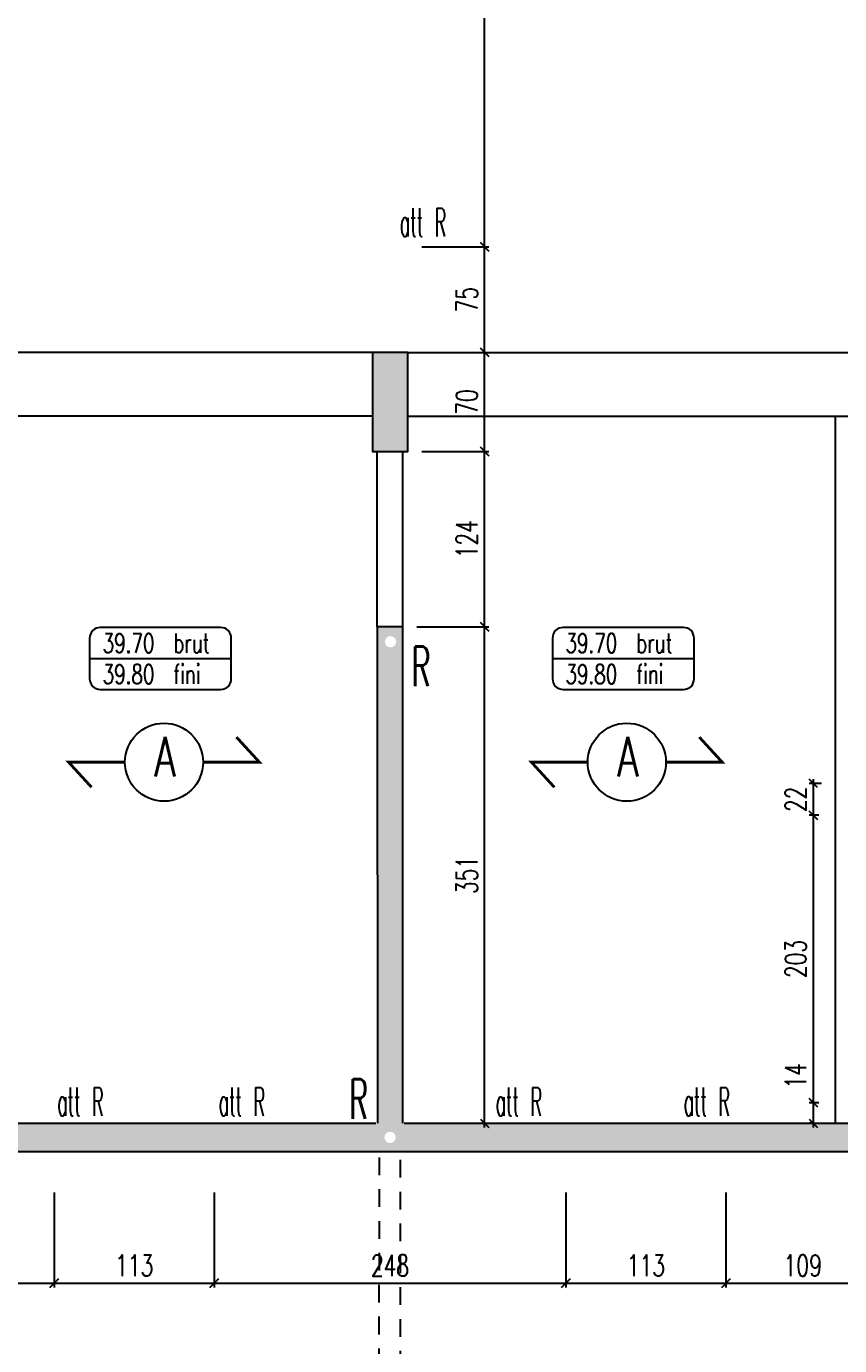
# Model space of a CAD drawing. Extents: x 307 to 786, y -197 to -94.
# Drawn here: x 358.01 to 363.76, y -181.25 to -171.93 of the extents above; entities that cross this region are included whole.
import ezdxf
from ezdxf.enums import TextEntityAlignment as Align

# ---------------------------------------------------------------- set-up
doc = ezdxf.new("R2010")
doc.units = 0
doc.header["$LTSCALE"] = 0.5
doc.header["$MEASUREMENT"] = 0
doc.linetypes.add('CACHE', pattern=[0.375, 0.25, -0.125])
doc.layers.get('DEFPOINTS').update_dxf_attribs({"linetype": 'CONTINUOUS'})
for name, color, linetype in [('1_AJSA_vue2', 13, 'CONTINUOUS'), ('COTATION', 7, 'CONTINUOUS'), ('HABILLAGE', 7, 'CONTINUOUS'), ('MURS', 3, 'CONTINUOUS'), ('PLANCHER', 7, 'CONTINUOUS'), ('POCHAGE', 254, 'CONTINUOUS'), ('POTEAUX', 1, 'CONTINUOUS'), ('POUTRES', 2, 'CONTINUOUS'), ('REPERE-RAID', 4, 'CONTINUOUS')]:
    doc.layers.add(name, color=color, linetype=linetype)
doc.styles.add('ROMANS8', font='romans.shx', dxfattribs={"width": 0.7})
doc.styles.get("Standard").update_dxf_attribs({"font": 'txt.shx'})
doc.dimstyles.new('COT50 cm', dxfattribs={"dimtxt": 0.15, "dimasz": 0.06, "dimexe": 0.03, "dimexo": 0.1, "dimgap": 0.05, "dimtad": 1, "dimdec": 0, "dimlfac": 100, "dimzin": 0, "dimdsep": 46, "dimtxsty": 'ROMANS8', "dimblk1": 'OBLIQUE', "dimblk2": 'OBLIQUE', "dimsah": 1, "dimcen": 0.03, "dimdle": 0.03, "dimclrt": 1, "dimadec": 0, "dimazin": 0, "dimtfac": 1, "dimtdec": 0, "dimtmove": 0, "dimatfit": 3, "dimfxl": 1, "dimfxlon": 1, "dimtolj": 1, "dimtzin": 0, "dimlwd": -1, "dimlwe": -1, "dimarcsym": 0})

# ---------------------------------------------------------------- blocks, each defined once
blk = doc.blocks.new('139')
at = {"layer": 'HABILLAGE', "color": 7}
blk.add_line((-0.665, 0), (0.665, 0), dxfattribs=at)
at = {"layer": 'HABILLAGE'}
blk.add_lwpolyline([(-0.565, -0.291), (0.565, -0.291, 0.414214), (0.665, -0.191), (0.665, 0.191, 0.414214), (0.565, 0.291), (-0.565, 0.291, 0.414214), (-0.665, 0.191), (-0.665, -0.191, 0.414214)], format="xyb", close=True, dxfattribs=at)
at = {"layer": 'HABILLAGE', "color": 1, "width": 0.7}
for s, p in [('brut', (0.121, 0.054)), ('fini', (0.121, -0.237))]:
    blk.add_text(s, height=0.18, dxfattribs=at).set_placement(p)
for tag, p in [('NIVBRUT', (-0.543, 0.054)), ('NIVFINI', (-0.543, -0.237))]:
    blk.add_attdef(tag, p, '', height=0.18, dxfattribs=at)
blk = doc.blocks.new('_Oblique')
at = {"layer": 'COTATION', "color": 0, "lineweight": -2}
blk.add_line((-0.5, -0.5), (0.5, 0.5), dxfattribs=at)
blk = doc.blocks.new('*D1058')
at = {"layer": 'COTATION', "color": 0, "transparency": 16777216}
for p, q in [((360.7728, -176.1707), (361.2805, -176.1707)), ((361.2505, -179.7063), (361.2505, -176.1407)), ((360.8387, -179.6763), (361.2805, -179.6763))]:
    blk.add_line(p, q, dxfattribs=at)
at = {"layer": 'DEFPOINTS', "color": 0, "transparency": 16777216}
for p in [(360.6728, -176.1707), (361.2505, -176.1707), (360.7387, -179.6763)]:
    blk.add_point(p, dxfattribs=at)
at = {"layer": 'COTATION', "color": 0, "transparency": 16777216, "xscale": 0.06, "yscale": 0.06, "zscale": 0.06}
for p, rotation in [((361.2505, -176.1707), 90), ((361.2505, -179.6763), 270)]:
    blk.add_blockref('_Oblique', p, dxfattribs=dict(at, rotation=rotation))
at = {"layer": 'COTATION', "color": 1, "transparency": 16777216, "insert": (361.1255, -177.9235), "char_height": 0.15, "attachment_point": 5, "rotation": 90, "style": 'ROMANS8'}
blk.add_mtext('\\A1;351', dxfattribs=at)
blk = doc.blocks.new('*D1059')
at = {"layer": 'COTATION', "color": 0, "transparency": 16777216}
for p, q in [((360.8078, -174.9323), (361.2805, -174.9323)), ((361.2505, -176.2007), (361.2505, -174.9023)), ((360.7728, -176.1707), (361.2805, -176.1707))]:
    blk.add_line(p, q, dxfattribs=at)
at = {"layer": 'DEFPOINTS', "color": 0, "transparency": 16777216}
for p in [(360.7078, -174.9323), (361.2505, -174.9323), (360.6728, -176.1707)]:
    blk.add_point(p, dxfattribs=at)
at = {"layer": 'COTATION', "color": 0, "transparency": 16777216, "xscale": 0.06, "yscale": 0.06, "zscale": 0.06}
for p, rotation in [((361.2505, -174.9323), 90), ((361.2505, -176.1707), 270)]:
    blk.add_blockref('_Oblique', p, dxfattribs=dict(at, rotation=rotation))
at = {"layer": 'COTATION', "color": 1, "transparency": 16777216, "insert": (361.1255, -175.5515), "char_height": 0.15, "attachment_point": 5, "rotation": 90, "style": 'ROMANS8'}
blk.add_mtext('\\A1;124', dxfattribs=at)
blk = doc.blocks.new('*D1060')
at = {"layer": 'COTATION', "color": 0, "transparency": 16777216}
for p, q in [((361.2505, -174.9623), (361.2505, -174.2023)), ((360.8078, -174.2323), (361.2805, -174.2323)), ((360.8078, -174.9323), (361.2805, -174.9323))]:
    blk.add_line(p, q, dxfattribs=at)
at = {"layer": 'DEFPOINTS', "color": 0, "transparency": 16777216}
for p in [(360.7078, -174.2323), (361.2505, -174.2323), (360.7078, -174.9323)]:
    blk.add_point(p, dxfattribs=at)
at = {"layer": 'COTATION', "color": 0, "transparency": 16777216, "xscale": 0.06, "yscale": 0.06, "zscale": 0.06}
for p, rotation in [((361.2505, -174.2323), 90), ((361.2505, -174.9323), 270)]:
    blk.add_blockref('_Oblique', p, dxfattribs=dict(at, rotation=rotation))
at = {"layer": 'COTATION', "color": 1, "transparency": 16777216, "insert": (361.1255, -174.5823), "char_height": 0.15, "attachment_point": 5, "rotation": 90, "style": 'ROMANS8'}
blk.add_mtext('\\A1;70', dxfattribs=at)
blk = doc.blocks.new('*D1061')
at = {"layer": 'COTATION', "color": 0, "transparency": 16777216}
for p, q in [((361.2505, -174.2623), (361.2505, -173.4563)), ((360.8078, -173.4863), (361.2805, -173.4863)), ((360.8078, -174.2323), (361.2805, -174.2323))]:
    blk.add_line(p, q, dxfattribs=at)
at = {"layer": 'DEFPOINTS', "color": 0, "transparency": 16777216}
for p in [(360.7078, -173.4863), (361.2505, -173.4863), (360.7078, -174.2323)]:
    blk.add_point(p, dxfattribs=at)
at = {"layer": 'COTATION', "color": 0, "transparency": 16777216, "xscale": 0.06, "yscale": 0.06, "zscale": 0.06}
for p, rotation in [((361.2505, -173.4863), 90), ((361.2505, -174.2323), 270)]:
    blk.add_blockref('_Oblique', p, dxfattribs=dict(at, rotation=rotation))
at = {"layer": 'COTATION', "color": 1, "transparency": 16777216, "insert": (361.1255, -173.8593), "char_height": 0.15, "attachment_point": 5, "rotation": 90, "style": 'ROMANS8'}
blk.add_mtext('\\A1;75', dxfattribs=at)
blk = doc.blocks.new('*D1062')
at = {"layer": 'COTATION', "color": 0, "transparency": 16777216}
for p, q in [((360.9882, -168.3513), (361.2805, -168.3513)), ((361.2505, -173.5163), (361.2505, -168.3213)), ((360.8078, -173.4863), (361.2805, -173.4863))]:
    blk.add_line(p, q, dxfattribs=at)
at = {"layer": 'DEFPOINTS', "color": 0, "transparency": 16777216}
for p in [(360.8882, -168.3513), (361.2505, -168.3513), (360.7078, -173.4863)]:
    blk.add_point(p, dxfattribs=at)
at = {"layer": 'COTATION', "color": 0, "transparency": 16777216, "xscale": 0.06, "yscale": 0.06, "zscale": 0.06}
for p, rotation in [((361.2505, -168.3513), 90), ((361.2505, -173.4863), 270)]:
    blk.add_blockref('_Oblique', p, dxfattribs=dict(at, rotation=rotation))
at = {"layer": 'COTATION', "color": 1, "transparency": 16777216, "insert": (361.1255, -170.9188), "char_height": 0.15, "attachment_point": 5, "rotation": 90, "style": 'ROMANS8'}
blk.add_mtext('\\A1;513', dxfattribs=at)
blk = doc.blocks.new('*D1067')
at = {"layer": 'COTATION', "color": 0, "transparency": 16777216}
for p, q in [((363.5721, -179.5313), (363.5721, -179.2113)), ((363.6108, -179.5313), (363.5421, -179.5313)), ((363.5721, -179.7063), (363.5721, -179.5313)), ((363.5721, -179.6763), (363.5421, -179.6763))]:
    blk.add_line(p, q, dxfattribs=at)
at = {"layer": 'DEFPOINTS', "color": 0, "transparency": 16777216}
for p in [(363.5721, -179.5313), (363.7108, -179.5313), (363.6456, -179.6763)]:
    blk.add_point(p, dxfattribs=at)
at = {"layer": 'COTATION', "color": 0, "transparency": 16777216, "xscale": 0.06, "yscale": 0.06, "zscale": 0.06}
for p, rotation in [((363.5721, -179.5313), 90), ((363.5721, -179.6763), 270)]:
    blk.add_blockref('_Oblique', p, dxfattribs=dict(at, rotation=rotation))
at = {"layer": 'COTATION', "color": 1, "transparency": 16777216, "insert": (363.4471, -179.3413), "char_height": 0.15, "attachment_point": 5, "rotation": 90, "style": 'ROMANS8'}
blk.add_mtext('\\A1;14', dxfattribs=at)
blk = doc.blocks.new('*D1068')
at = {"layer": 'COTATION', "color": 0, "transparency": 16777216}
for p, q in [((363.5721, -179.5613), (363.5721, -177.4713)), ((363.611, -177.5013), (363.5421, -177.5013)), ((363.6108, -179.5313), (363.5421, -179.5313))]:
    blk.add_line(p, q, dxfattribs=at)
at = {"layer": 'DEFPOINTS', "color": 0, "transparency": 16777216}
for p in [(363.5721, -177.5013), (363.711, -177.5013), (363.7108, -179.5313)]:
    blk.add_point(p, dxfattribs=at)
at = {"layer": 'COTATION', "color": 0, "transparency": 16777216, "xscale": 0.06, "yscale": 0.06, "zscale": 0.06}
for p, rotation in [((363.5721, -177.5013), 90), ((363.5721, -179.5313), 270)]:
    blk.add_blockref('_Oblique', p, dxfattribs=dict(at, rotation=rotation))
at = {"layer": 'COTATION', "color": 1, "transparency": 16777216, "insert": (363.4471, -178.5163), "char_height": 0.15, "attachment_point": 5, "rotation": 90, "style": 'ROMANS8'}
blk.add_mtext('\\A1;203', dxfattribs=at)
blk = doc.blocks.new('*D1069')
at = {"layer": 'COTATION', "color": 0, "transparency": 16777216}
for p, q in [((363.6294, -177.2763), (363.5421, -177.2763)), ((363.5721, -177.5313), (363.5721, -177.2463)), ((363.611, -177.5013), (363.5421, -177.5013))]:
    blk.add_line(p, q, dxfattribs=at)
at = {"layer": 'DEFPOINTS', "color": 0, "transparency": 16777216}
for p in [(363.5721, -177.2763), (363.7294, -177.2763), (363.711, -177.5013)]:
    blk.add_point(p, dxfattribs=at)
at = {"layer": 'COTATION', "color": 0, "transparency": 16777216, "xscale": 0.06, "yscale": 0.06, "zscale": 0.06}
for p, rotation in [((363.5721, -177.2763), 90), ((363.5721, -177.5013), 270)]:
    blk.add_blockref('_Oblique', p, dxfattribs=dict(at, rotation=rotation))
at = {"layer": 'COTATION', "color": 1, "transparency": 16777216, "insert": (363.4471, -177.3888), "char_height": 0.15, "attachment_point": 5, "rotation": 90, "style": 'ROMANS8'}
blk.add_mtext('\\A1;22', dxfattribs=at)
blk = doc.blocks.new('*D1428')
at = {"layer": 'COTATION', "color": 0, "transparency": 16777216}
for p, q in [((358.2109, -180.1664), (358.2109, -180.8357)), ((357.1261, -180.2151), (357.1261, -180.8357)), ((357.0961, -180.8057), (358.2409, -180.8057))]:
    blk.add_line(p, q, dxfattribs=at)
at = {"layer": 'DEFPOINTS', "color": 0, "transparency": 16777216}
for p in [(358.2109, -180.0664), (357.1261, -180.1151), (358.2109, -180.8057)]:
    blk.add_point(p, dxfattribs=at)
at = {"layer": 'COTATION', "color": 0, "transparency": 16777216, "xscale": 0.06, "yscale": 0.06, "zscale": 0.06, "rotation": 180}
blk.add_blockref('_Oblique', (357.1261, -180.8057), dxfattribs=at)
at = {"layer": 'COTATION', "color": 0, "transparency": 16777216, "xscale": 0.06, "yscale": 0.06, "zscale": 0.06}
blk.add_blockref('_Oblique', (358.2109, -180.8057), dxfattribs=at)
at = {"layer": 'COTATION', "color": 1, "transparency": 16777216, "insert": (357.6685, -180.6807), "char_height": 0.15, "attachment_point": 5, "style": 'ROMANS8'}
blk.add_mtext('\\A1;108', dxfattribs=at)
blk = doc.blocks.new('*D1429')
at = {"layer": 'COTATION', "color": 0, "transparency": 16777216}
for p, q in [((358.2109, -180.1664), (358.2109, -180.8357)), ((359.3405, -180.1664), (359.3405, -180.8357)), ((358.1809, -180.8057), (359.3705, -180.8057))]:
    blk.add_line(p, q, dxfattribs=at)
at = {"layer": 'DEFPOINTS', "color": 0, "transparency": 16777216}
for p in [(358.2109, -180.0664), (359.3405, -180.0664), (359.3405, -180.8057)]:
    blk.add_point(p, dxfattribs=at)
at = {"layer": 'COTATION', "color": 0, "transparency": 16777216, "xscale": 0.06, "yscale": 0.06, "zscale": 0.06, "rotation": 180}
blk.add_blockref('_Oblique', (358.2109, -180.8057), dxfattribs=at)
at = {"layer": 'COTATION', "color": 0, "transparency": 16777216, "xscale": 0.06, "yscale": 0.06, "zscale": 0.06}
blk.add_blockref('_Oblique', (359.3405, -180.8057), dxfattribs=at)
at = {"layer": 'COTATION', "color": 1, "transparency": 16777216, "insert": (358.7757, -180.6807), "char_height": 0.15, "attachment_point": 5, "style": 'ROMANS8'}
blk.add_mtext('\\A1;113', dxfattribs=at)
blk = doc.blocks.new('*D1430')
at = {"layer": 'COTATION', "color": 0, "transparency": 16777216}
for p, q in [((359.3405, -180.1664), (359.3405, -180.8357)), ((361.8244, -180.1664), (361.8244, -180.8357)), ((359.3105, -180.8057), (361.8544, -180.8057))]:
    blk.add_line(p, q, dxfattribs=at)
at = {"layer": 'DEFPOINTS', "color": 0, "transparency": 16777216}
for p in [(359.3405, -180.0664), (361.8244, -180.0664), (361.8244, -180.8057)]:
    blk.add_point(p, dxfattribs=at)
at = {"layer": 'COTATION', "color": 0, "transparency": 16777216, "xscale": 0.06, "yscale": 0.06, "zscale": 0.06, "rotation": 180}
blk.add_blockref('_Oblique', (359.3405, -180.8057), dxfattribs=at)
at = {"layer": 'COTATION', "color": 0, "transparency": 16777216, "xscale": 0.06, "yscale": 0.06, "zscale": 0.06}
blk.add_blockref('_Oblique', (361.8244, -180.8057), dxfattribs=at)
at = {"layer": 'COTATION', "color": 1, "transparency": 16777216, "insert": (360.5824, -180.6807), "char_height": 0.15, "attachment_point": 5, "style": 'ROMANS8'}
blk.add_mtext('\\A1;248', dxfattribs=at)
blk = doc.blocks.new('*D1431')
at = {"layer": 'COTATION', "color": 0, "transparency": 16777216}
for p, q in [((361.8244, -180.1664), (361.8244, -180.8357)), ((362.9546, -180.1664), (362.9546, -180.8357)), ((361.7944, -180.8057), (362.9846, -180.8057))]:
    blk.add_line(p, q, dxfattribs=at)
at = {"layer": 'DEFPOINTS', "color": 0, "transparency": 16777216}
for p in [(361.8244, -180.0664), (362.9546, -180.0664), (362.9546, -180.8057)]:
    blk.add_point(p, dxfattribs=at)
at = {"layer": 'COTATION', "color": 0, "transparency": 16777216, "xscale": 0.06, "yscale": 0.06, "zscale": 0.06, "rotation": 180}
blk.add_blockref('_Oblique', (361.8244, -180.8057), dxfattribs=at)
at = {"layer": 'COTATION', "color": 0, "transparency": 16777216, "xscale": 0.06, "yscale": 0.06, "zscale": 0.06}
blk.add_blockref('_Oblique', (362.9546, -180.8057), dxfattribs=at)
at = {"layer": 'COTATION', "color": 1, "transparency": 16777216, "insert": (362.3895, -180.6807), "char_height": 0.15, "attachment_point": 5, "style": 'ROMANS8'}
blk.add_mtext('\\A1;113', dxfattribs=at)
blk = doc.blocks.new('*D1432')
at = {"layer": 'COTATION', "color": 0, "transparency": 16777216}
for p, q in [((362.9546, -180.1664), (362.9546, -180.8357)), ((364.0399, -180.1664), (364.0399, -180.8357)), ((362.9246, -180.8057), (364.0699, -180.8057))]:
    blk.add_line(p, q, dxfattribs=at)
at = {"layer": 'DEFPOINTS', "color": 0, "transparency": 16777216}
for p in [(362.9546, -180.0664), (364.0399, -180.0664), (364.0399, -180.8057)]:
    blk.add_point(p, dxfattribs=at)
at = {"layer": 'COTATION', "color": 0, "transparency": 16777216, "xscale": 0.06, "yscale": 0.06, "zscale": 0.06, "rotation": 180}
blk.add_blockref('_Oblique', (362.9546, -180.8057), dxfattribs=at)
at = {"layer": 'COTATION', "color": 0, "transparency": 16777216, "xscale": 0.06, "yscale": 0.06, "zscale": 0.06}
blk.add_blockref('_Oblique', (364.0399, -180.8057), dxfattribs=at)
at = {"layer": 'COTATION', "color": 1, "transparency": 16777216, "insert": (363.4972, -180.6807), "char_height": 0.15, "attachment_point": 5, "style": 'ROMANS8'}
blk.add_mtext('\\A1;109', dxfattribs=at)

msp = doc.modelspace()

# ---------------------------------------------------------------- hatches: boundary and pattern name
at = {"layer": 'POCHAGE'}
h = msp.add_hatch(color=256, dxfattribs=at)
h.dxf.hatch_style = 1
h.paths.add_polyline_path([(367.8291, -179.6763), (360.6731, -179.6763), (360.6728, -176.1707), (360.4928, -176.1707), (360.4931, -179.6763), (353.3369, -179.6763), (353.3369, -179.8763), (367.8291, -179.8763)])
h.paths.add_polyline_path([(360.6228, -179.7763, -1), (360.5428, -179.7763, -1)], flags=16)
h.paths.add_polyline_path([(360.5457, -176.2759, -1), (360.6257, -176.2759, -1)], flags=16)
at = {"layer": 'POTEAUX'}
h = msp.add_hatch(color=256, dxfattribs=at)
h.dxf.hatch_style = 1
h.paths.add_polyline_path([(360.7078, -174.2323), (360.4578, -174.2323), (360.4578, -174.9323), (360.7078, -174.9323)])

# ---------------------------------------------------------------- linework, layer by layer
at = {"layer": '1_AJSA_vue2', "linetype": 'CACHE'}
for p, q in [((360.5068, -184.767), (360.507, -179.8762)), ((360.6568, -184.7845), (360.657, -179.8762))]:
    msp.add_line(p, q, dxfattribs=at)
at = {"layer": 'MURS'}
for p, q in [((353.2359, -179.6763), (360.483, -179.6763)), ((360.683, -179.6763), (367.949, -179.6763))]:
    msp.add_line(p, q, dxfattribs=at)
for points in [[(360.6731, -179.6763), (360.6728, -176.1707), (360.4928, -176.1707), (360.4931, -179.6763)], [(347.3626, -177.4663), (347.3626, -177.6662), (353.0351, -177.6663), (353.0369, -179.8763), (376.2545, -179.8763)]]:
    msp.add_lwpolyline(points, dxfattribs=at)
at = {"layer": 'PLANCHER', "color": 1, "const_width": 0.02}
for points in [[(359.262, -177.1264), (359.6601, -177.1264), (359.4978, -176.9492)], [(362.5304, -177.1264), (362.9285, -177.1264), (362.7662, -176.9492)], [(358.7107, -177.1264), (358.3126, -177.1264), (358.4749, -177.3036)], [(361.9791, -177.1264), (361.581, -177.1264), (361.7433, -177.3036)]]:
    msp.add_lwpolyline(points, dxfattribs=at)
at = {"layer": 'PLANCHER', "color": 1}
for centre in [(358.9864, -177.1264), (362.2548, -177.1264)]:
    msp.add_circle(centre, 0.2757, dxfattribs=at)
at = {"layer": 'POTEAUX'}
msp.add_lwpolyline([(360.7078, -174.2323), (360.4578, -174.2323), (360.4578, -174.9323), (360.7078, -174.9323)], close=True, dxfattribs=at)
at = {"layer": 'POUTRES'}
for p, q in [((360.4578, -174.2323), (353.2361, -174.2323)), ((360.7078, -174.2323), (367.9522, -174.2323)), ((360.4578, -174.6823), (353.2361, -174.6823)), ((360.7078, -174.6823), (367.9522, -174.6823)), ((363.7294, -179.6763), (363.7294, -174.6823)), ((360.4928, -176.1707), (360.4928, -174.9363)), ((360.6728, -176.1707), (360.6728, -174.9323))]:
    msp.add_line(p, q, dxfattribs=at)

# ---------------------------------------------------------------- block references
at = {"layer": 'HABILLAGE', "color": 1, "xscale": 0.7521624, "yscale": 0.7521624, "zscale": 0.7521624}
for p in [(358.9615, -176.3939), (362.2299, -176.3939)]:
    msp.add_blockref('139', p, dxfattribs=at).add_auto_attribs({'NIVBRUT': '39.70', 'NIVFINI': '39.80'})

# ---------------------------------------------------------------- texts
at = {"layer": 'PLANCHER', "color": 1, "width": 0.7}
for p in [(358.9941, -177.0877), (362.2625, -177.0877)]:
    msp.add_text('A', height=0.28, dxfattribs=at).set_placement(p, align=Align.MIDDLE)
at = {"layer": 'REPERE-RAID', "color": 4}
for s, height, width, p in [('att R', 0.2, 0.45, (360.6511, -173.4148)), ('R', 0.28, 0.519, (360.7362, -176.5904)), ('att R', 0.2, 0.45, (358.2319, -179.6248)), ('att R', 0.2, 0.45, (359.3718, -179.6248)), ('R', 0.28, 0.519, (360.2954, -179.6458)), ('att R', 0.2, 0.45, (361.3277, -179.6248)), ('att R', 0.2, 0.45, (362.6551, -179.6231))]:
    msp.add_text(s, height=height, dxfattribs=dict(at, width=width)).set_placement(p)

# ---------------------------------------------------------------- dimensions: what is measured, and where the dimension line sits
at = {"layer": 'COTATION'}
for base, p1, p2, picture, middle in [((361.25046, -168.35131), (360.70776, -173.48626), (360.88816, -168.35131), '*D1062', (361.12546, -170.91879)), ((361.2505, -173.4863), (360.7078, -174.2323), (360.7078, -173.4863), '*D1061', (361.1255, -173.8593)), ((361.2505, -174.2323), (360.7078, -174.9323), (360.7078, -174.2323), '*D1060', (361.1255, -174.5823)), ((361.2505, -174.9323), (360.6728, -176.1707), (360.7078, -174.9323), '*D1059', (361.1255, -175.5515)), ((363.5721, -177.5013), (363.7108, -179.5313), (363.711, -177.5013), '*D1068', (363.4471, -178.5163))]:
    dim = msp.add_linear_dim(base=base, p1=p1, p2=p2, angle=90, dimstyle='COT50 cm', override={"dimtmove": 1}, dxfattribs=at)
    dim.commit()
    dim.dimension.update_dxf_attribs({"geometry": picture, "text_midpoint": middle})
for base, p1, p2, picture, middle in [((361.2505, -176.1707), (360.7387, -179.6763), (360.6728, -176.1707), '*D1058', (361.1255, -177.9235)), ((363.572118, -179.531274), (363.645565, -179.676271), (363.710781, -179.531274), '*D1067', (363.447118, -179.341274))]:
    dim = msp.add_linear_dim(base=base, p1=p1, p2=p2, angle=90, dimstyle='COT50 cm', dxfattribs=at)
    dim.commit()
    dim.dimension.update_dxf_attribs({"geometry": picture, "text_midpoint": middle})
dim = msp.add_linear_dim(base=(363.572118, -177.276274), p1=(363.71102, -177.501265), p2=(363.729433, -177.276274), angle=90, dimstyle='COT50 cm', override={"dimtmove": 1}, dxfattribs=at)
dim.commit()
dim.dimension.update_dxf_attribs({"geometry": '*D1069', "text_midpoint": (363.572118, -177.38877), "dimtype": 160})
for base, p1, p2, picture, middle in [((358.2109, -180.8057), (357.1261, -180.1151), (358.2109, -180.0664), '*D1428', (357.6685, -180.6807)), ((359.3405, -180.8057), (358.2109, -180.0664), (359.3405, -180.0664), '*D1429', (358.7757, -180.6807)), ((361.8244, -180.8057), (359.3405, -180.0664), (361.8244, -180.0664), '*D1430', (360.5824, -180.6807)), ((362.9546, -180.8057), (361.8244, -180.0664), (362.9546, -180.0664), '*D1431', (362.3895, -180.6807)), ((364.0399, -180.8057), (362.9546, -180.0664), (364.0399, -180.0664), '*D1432', (363.4972, -180.6807))]:
    dim = msp.add_linear_dim(base=base, p1=p1, p2=p2, dimstyle='COT50 cm', override={"dimtmove": 1}, dxfattribs=at)
    dim.commit()
    dim.dimension.update_dxf_attribs({"geometry": picture, "text_midpoint": middle})

doc.saveas('drawing.dxf')
